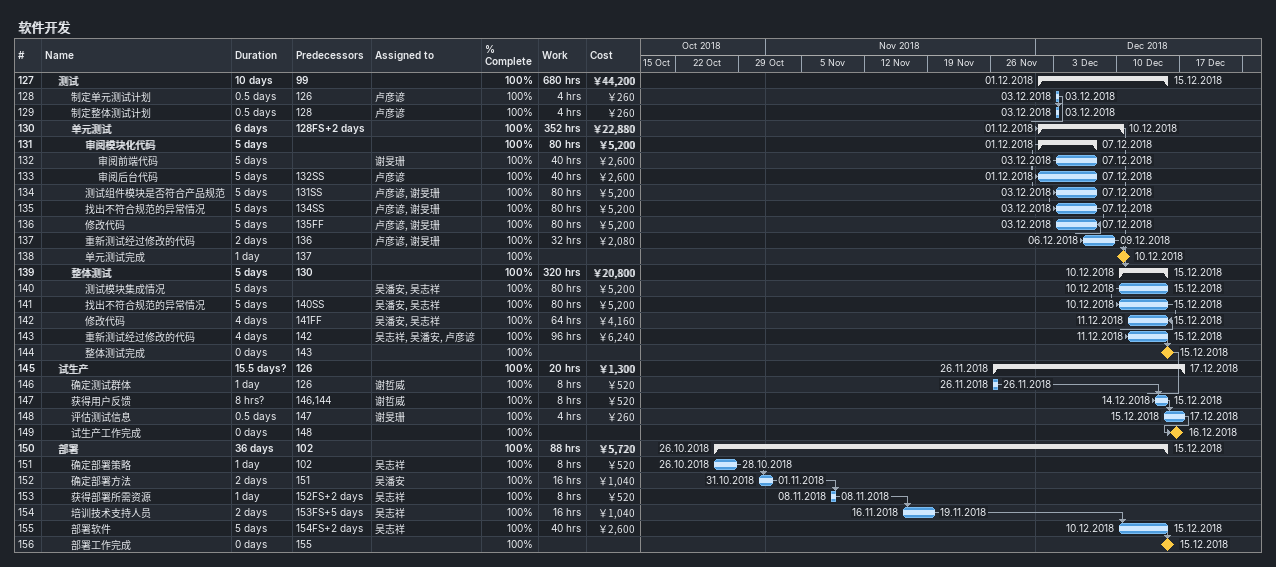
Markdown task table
软件开发

| ID | Level | Task | Duration | Start | Finish | Predecessors | Resources | % complete | Work (h) | Cost (￥) |
|---|---|---|---|---|---|---|---|---|---|---|
| 127 | 2 | **测试** | 10d | 2018-12-01 | 2018-12-15 | 99 |  | 100 | 680 | 44200 |
| 128 | 3 | 制定单元测试计划 | 0.5d | 2018-12-03 | 2018-12-03 | 126 | 卢彦谚 | 100 | 4 | 260 |
| 129 | 3 | 制定整体测试计划 | 0.5d | 2018-12-03 | 2018-12-03 | 128 | 卢彦谚 | 100 | 4 | 260 |
| 130 | 3 | **单元测试** | 6d | 2018-12-01 | 2018-12-10 | 128FS+2d |  | 100 | 352 | 22880 |
| 131 | 4 | **审阅模块化代码** | 5d | 2018-12-01 | 2018-12-07 |  |  | 100 | 80 | 5200 |
| 132 | 5 | 审阅前端代码 | 5d | 2018-12-03 | 2018-12-07 |  | 谢旻珊 | 100 | 40 | 2600 |
| 133 | 5 | 审阅后台代码 | 5d | 2018-12-01 | 2018-12-07 | 132SS | 卢彦谚 | 100 | 40 | 2600 |
| 134 | 4 | 测试组件模块是否符合产品规范 | 5d | 2018-12-03 | 2018-12-07 | 131SS | 卢彦谚, 谢旻珊 | 100 | 80 | 5200 |
| 135 | 4 | 找出不符合规范的异常情况 | 5d | 2018-12-03 | 2018-12-07 | 134SS | 卢彦谚, 谢旻珊 | 100 | 80 | 5200 |
| 136 | 4 | 修改代码 | 5d | 2018-12-03 | 2018-12-07 | 135FF | 卢彦谚, 谢旻珊 | 100 | 80 | 5200 |
| 137 | 4 | 重新测试经过修改的代码 | 2d | 2018-12-06 | 2018-12-09 | 136 | 卢彦谚, 谢旻珊 | 100 | 32 | 2080 |
| 138 | 4 | 单元测试完成 | 1d | 2018-12-10 | 2018-12-10 | 137 |  | 100 |  |  |
| 139 | 3 | **整体测试** | 5d | 2018-12-10 | 2018-12-15 | 130 |  | 100 | 320 | 20800 |
| 140 | 4 | 测试模块集成情况 | 5d | 2018-12-10 | 2018-12-15 |  | 吴潘安, 吴志祥 | 100 | 80 | 5200 |
| 141 | 4 | 找出不符合规范的异常情况 | 5d | 2018-12-10 | 2018-12-15 | 140SS | 吴潘安, 吴志祥 | 100 | 80 | 5200 |
| 142 | 4 | 修改代码 | 4d | 2018-12-11 | 2018-12-15 | 141FF | 吴潘安, 吴志祥 | 100 | 64 | 4160 |
| 143 | 4 | 重新测试经过修改的代码 | 4d | 2018-12-11 | 2018-12-15 | 142 | 吴志祥, 吴潘安, 卢彦谚 | 100 | 96 | 6240 |
| 144 | 4 | 整体测试完成 | 0d | 2018-12-15 | 2018-12-15 | 143 |  | 100 |  |  |
| 145 | 2 | **试生产** | 15.5d? | 2018-11-26 | 2018-12-17 | 126 |  | 100 | 20 | 1300 |
| 146 | 3 | 确定测试群体 | 1d | 2018-11-26 | 2018-11-26 | 126 | 谢哲威 | 100 | 8 | 520 |
| 147 | 3 | 获得用户反馈 | 8h? | 2018-12-14 | 2018-12-15 | 146, 144 | 谢哲威 | 100 | 8 | 520 |
| 148 | 3 | 评估测试信息 | 0.5d | 2018-12-15 | 2018-12-17 | 147 | 谢旻珊 | 100 | 4 | 260 |
| 149 | 3 | 试生产工作完成 | 0d | 2018-12-16 | 2018-12-16 | 148 |  | 100 |  |  |
| 150 | 2 | **部署** | 36d | 2018-10-26 | 2018-12-15 | 102 |  | 100 | 88 | 5720 |
| 151 | 3 | 确定部署策略 | 1d | 2018-10-26 | 2018-10-28 | 102 | 吴志祥 | 100 | 8 | 520 |
| 152 | 3 | 确定部署方法 | 2d | 2018-10-31 | 2018-11-01 | 151 | 吴潘安 | 100 | 16 | 1040 |
| 153 | 3 | 获得部署所需资源 | 1d | 2018-11-08 | 2018-11-08 | 152FS+2d | 吴志祥 | 100 | 8 | 520 |
| 154 | 3 | 培训技术支持人员 | 2d | 2018-11-16 | 2018-11-19 | 153FS+5d | 吴志祥 | 100 | 16 | 1040 |
| 155 | 3 | 部署软件 | 5d | 2018-12-10 | 2018-12-15 | 154FS+2d | 吴志祥 | 100 | 40 | 2600 |
| 156 | 3 | 部署工作完成 | 0d | 2018-12-15 | 2018-12-15 | 155 |  | 100 |  |  |
